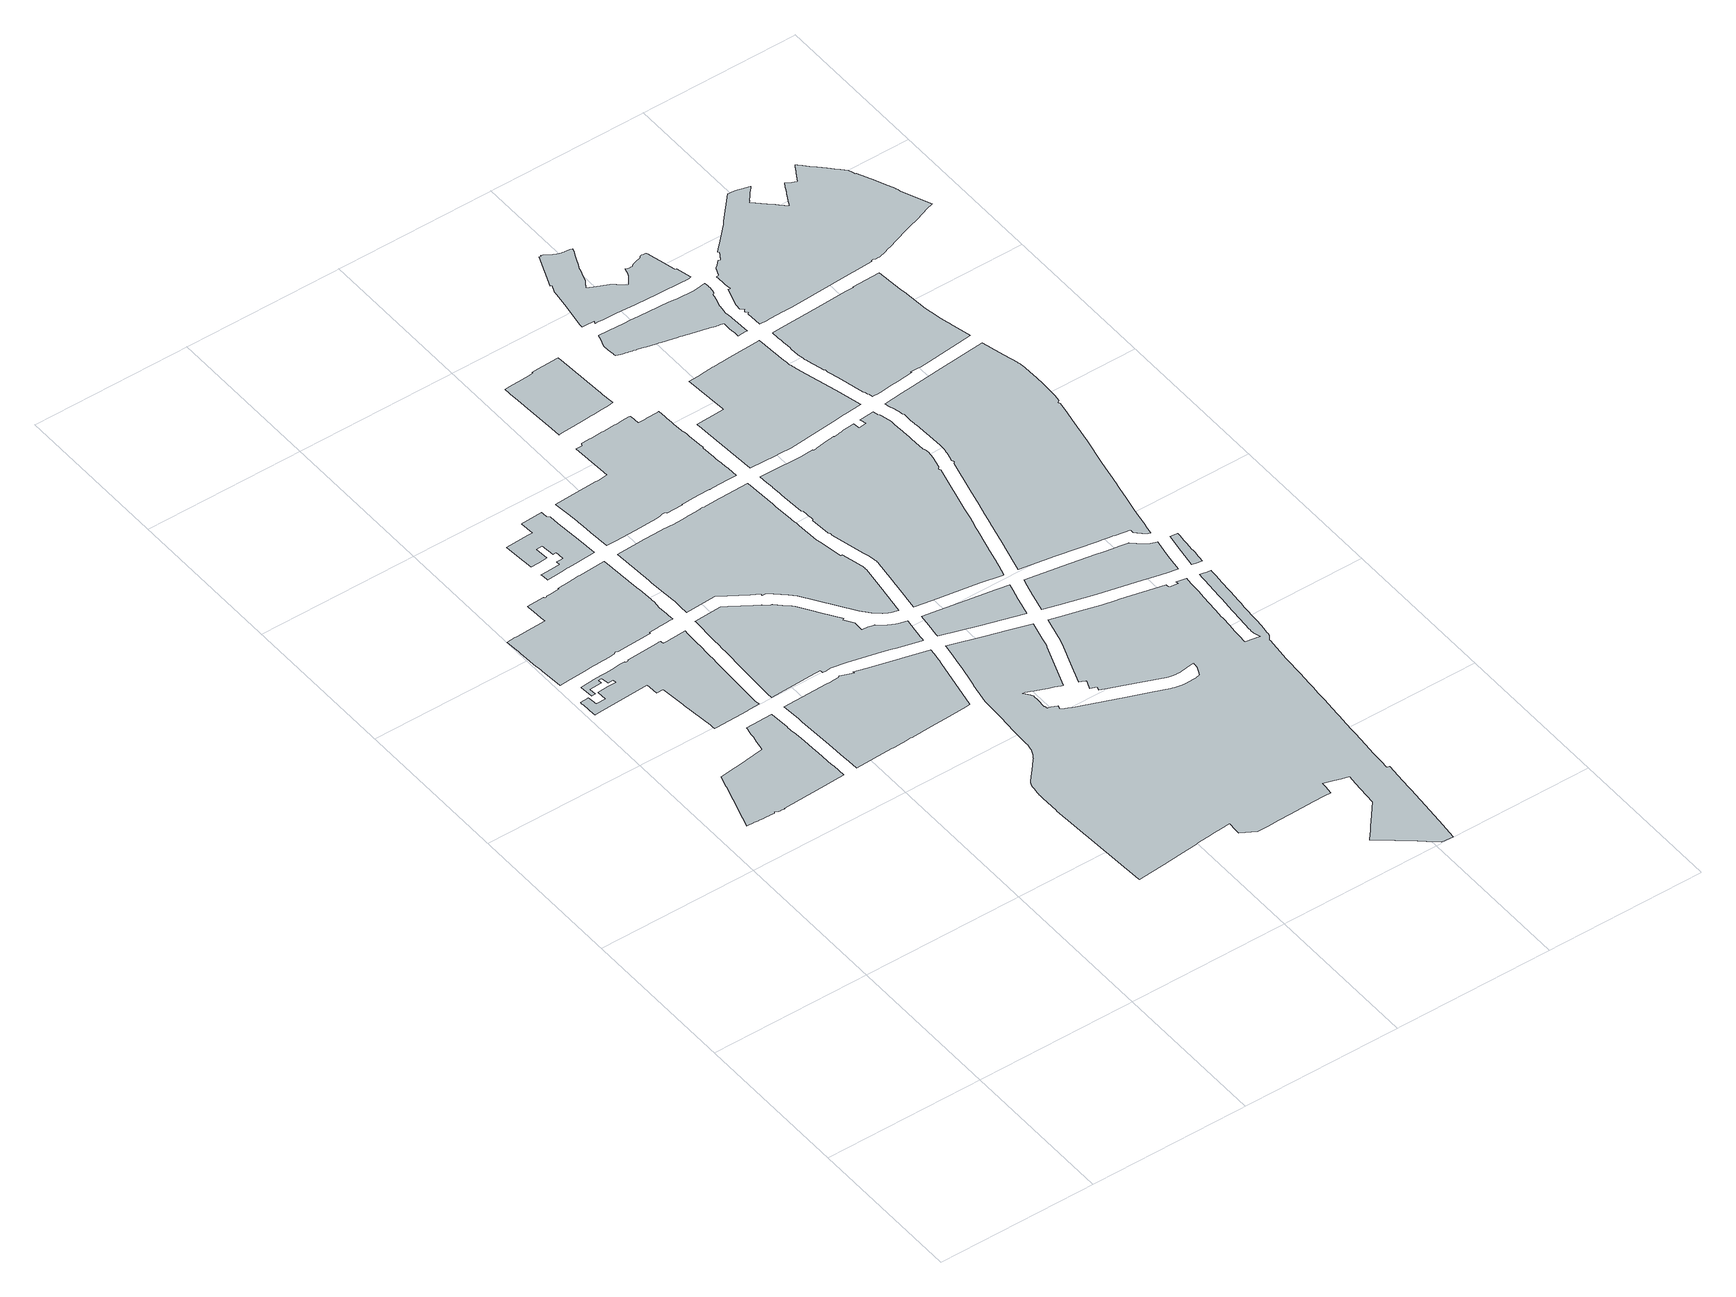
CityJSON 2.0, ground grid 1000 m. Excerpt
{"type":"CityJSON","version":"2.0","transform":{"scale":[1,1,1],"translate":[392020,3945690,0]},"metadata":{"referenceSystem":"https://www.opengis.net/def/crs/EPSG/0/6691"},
"CityObjects":{
"object1":{"type":"GenericCityObject","attributes":{"class":"25","urbanPlanType":"21","prefecture":"13","city":"13100"},"geometry":[{"type":"MultiSurface","lod":"0","boundaries":[[[0,1,2,3,4,5,6,7,8,9,10,11,12,13,14,15,16,17,18,19,20,21,22,23,24,25,26,27,28,29,30,31,32,33,34,35,36,37,38,39,40,41,42,43,44,45,46,47,48,49,50,51,52,53,54,55]]]}]},
"object2":{"type":"GenericCityObject","attributes":{"class":"25","urbanPlanType":"21","prefecture":"13","city":"13100"},"geometry":[{"type":"MultiSurface","lod":"0","boundaries":[[[56,57,58,59,60,61,62,63,64,65,66,67,68,69,70,71,72,73,74,75,76,77,78,79,80,81,82,83,84,85,86,87,88,89,90,91,92,93,94,95,96,97,98,99,100,101,102,103,104,105,106,107,108,109,110,111,112,113,114,115,116,117,118,119,120,121,122,123,124,125,126,127,128,129]]]}]},
"object3":{"type":"GenericCityObject","attributes":{"class":"25","urbanPlanType":"21","prefecture":"13","city":"13100"},"geometry":[{"type":"MultiSurface","lod":"0","boundaries":[[[130,131,132,133,134,135,136,137,138,139,140,141,142,143,144,145,146,147,148,149,150,151,152,153,154,155,156,157,158,159,160,161,162,163,164,165,166,167,168,169,170,171,172,173,174,175,176,177,178,179,180,181,182,183,184,185,186,187,188,189,190,191,192,193,194,195,196,197]]]}]},
"object4":{"type":"GenericCityObject","attributes":{"class":"25","urbanPlanType":"21","prefecture":"13","city":"13100"},"geometry":[{"type":"MultiSurface","lod":"0","boundaries":[[[198,199,200,201,202,203,204,205,206,207,208,209,210,211,212,213,214,215,216,217,218,219,220,221,222,223,224,225,226,227,228,229,230,231,232,233,234,235]]]}]},
"object5":{"type":"GenericCityObject","attributes":{"class":"25","urbanPlanType":"21","prefecture":"13","city":"13100"},"geometry":[{"type":"MultiSurface","lod":"0","boundaries":[[[236,237,238,239,240,241,242,243,244,245,246,247,248,249,250,251,252,253,254,255,256,257,258,259,260,261,262,263,264,265,266,267,268,269]]]}]},
"object6":{"type":"GenericCityObject","attributes":{"class":"25","urbanPlanType":"21","prefecture":"13","city":"13100"},"geometry":[{"type":"MultiSurface","lod":"0","boundaries":[[[270,271,272,273,274,275,276,277,278,279,280,281,282,283,284,285,286,287,288,289,290,291,292,293,294,295,296,297,298,299,300,301,302,303,304,305,306,307,308,309,310,311,312,313,314,315,316,317,318,319,320,321,322,323,324,325,326,327]]]}]},
"object7":{"type":"GenericCityObject","attributes":{"class":"25","urbanPlanType":"21","prefecture":"13","city":"13100"},"geometry":[{"type":"MultiSurface","lod":"0","boundaries":[[[328,329,330,331,332,333,334,335,336,337,338,339,340,341,342,343,344,345,346,347,348,349,350,351,352,353,354,355,356,357,358,359,360,361,362,363,364,365,366,367,368,369,370,371,372,373,374,375,376,377,378,379,380,381,382,383,384,385,386,387,388,389,390,391,392,393,394,395,396,397,398,399,400]]]}]},
"object8":{"type":"GenericCityObject","attributes":{"class":"25","urbanPlanType":"21","prefecture":"13","city":"13100"},"geometry":[{"type":"MultiSurface","lod":"0","boundaries":[[[401,402,403,404,405,406,407,408,409,410,411,412,413,414,415,416,417,418,419,420,421,422,423,424,425,426,427,428,429,430,431,432,433,434,435,436,437,438,439,440,441,442,443,444,445,446,447,448,449,450,451,452,453,454,455,456,457,458,459,460,461,462,463,464,465,466,467,468,469,470,471,472,473,474,475,476,477,478,479,480,481,482,483,484,485,486,487,488,489,490,491]]]}]},
"object9":{"type":"GenericCityObject","attributes":{"class":"25","urbanPlanType":"21","prefecture":"13","city":"13100"},"geometry":[{"type":"MultiSurface","lod":"0","boundaries":[[[492,493,494,495,496,497,498,499,500,501,502,503,504,505,506,507,508,509,510,511,512,513,514,515,516,517,518,519,520,521,522,523,524,525,526,527,528,529,530,531,532,533,534,535,536,537,538,539,540,541,542,543,544,545,546,547,548,549,550,551,552,553,554,555,556,557,558,559,560,561,562,563,564,565,566,567,568,569,570,571,572,573,574,575,576,577,578,579,580,581,582,583,584,585,586,587,588,589,590,591,592,593,594,595,596,597,598,599,600,601,602,603,604,605,606,607,608,609,610,611,612,613,614,615,616,617,618,619,620,621,622,623,624,625,626,627,628,629,630,631,632,633,634,635,636,637,638,639,640,641,642,643,644,645,646,647,648,649,650,651,652,653,654,655,656,657,658,659,660,661,662,663,664,665,666,667,668,669,670,671,672,673,674,675,676,677,678,679,680,681,682,683,684,685,686,687,688,689,690,691,692,693,694,695,696,697,698,699,700,701,702,703,704,705,706,707,708,709,710,711,712,713,714,715,716,717,718,719,720,721,722,723,724,725,726,727,728,729,730,731,732,733,734,735,736,737,738,739,740,741,742,743,744,745,746,747,748,749,750,751,752,753,754,755,756,757,758,759,760,761,762,763,764,765,766,767,768,769,770,771,772,773,774,775,776,777,778,779,780,781,782,783,784,785,786,787,788,789,790,791,792,793,794,795,796,797,798,799,800,801,802,803,804,805,806,807,808,809,810,811,812,813,814,815,816,817,818,819,820,821,822,823,824,825,826,827,828,829,830,831,832,833,834,835,836,837,838,839,840,841,842,843,844,845,846,847,848,849,850,851,852,853,854,855,856,857,858,859,860,861,862,863,864,865,866,867,868,869,870,871,872,873,874,875,876,877,878,879,880,881,882,883,884,885,886,887,888,889,890,891,892,893,894,895,896,897,898,899,900,901,902,903,904,905,906,907,908,909,910,911,912,913,914,915,916,917,918,919,920,921,922,923,924,925,926,927,928,929,930,931,932,933,934,935,936,937,938,939,940,941,942,943,944,945,946,947,948,949,950,951,952,953,954,955,956,957,958,959,960,961,962,963,964,965,966,967,968,969,970,971,972,973,974,975,976,977,978,979,980,981,982,983,984,985,986,987,988,989,990,991,992,993,994,995,996,997,998,999,1000,1001,1002,1003,1004,1005,1006,1007,1008,1009,1010,1011,1012,1013,1014,1015,1016,1017,1018,1019,1020,1021,1022,1023,1024,1025,1026,1027,1028,1029,1030,1031,1032,1033,1034,1035,1036,1037,1038,1039,1040,1041,1042,1043,1044,1045,1046,1047,1048,1049,1050,1051,1052,1053,1054,1055,1056,1057,1058,1059,1060,1061,1062,1063,1064,1065,1066,1067,1068,1069,1070,1071,1072,1073,1074,1075,1076,1077,1078,1079,1080,1081,1082,1083,1084,1085,1086,1087,1088,1089,1090,1091,1092,1093,1094,1095,1096,1097,1098,1099,1100,1101,1102,1103,1104,1105,1106,1107,1108,1109,1110,1111,1112,1113,1114,1115,1116,1117,1118,1119,1120,1121,1122,1123,1124,1125,1126,1127,1128,1129,1130,1131,1132,1133,1134,1135,1136,1137,1138]]]}]},
"object10":{"type":"GenericCityObject","attributes":{"class":"25","urbanPlanType":"21","prefecture":"13","city":"13100"},"geometry":[{"type":"MultiSurface","lod":"0","boundaries":[[[1139,1140,1141,1142,1143,1144,1145,1146,1147,1148,1149,1150,1151,1152,1153,1154,1155]]]}]},
"object11":{"type":"GenericCityObject","attributes":{"class":"25","urbanPlanType":"21","prefecture":"13","city":"13100"},"geometry":[{"type":"MultiSurface","lod":"0","boundaries":[[[1156,1157,1158,1159,1160,1161,1162,1163,1164,1165,1166,1167,1168,1169,1170,1171,1172,1173,1174,1175,1176,1177,1178,1179,1180,1181,1182,1183,1184,1185,1186,1187,1188,1189]]]}]},
"object12":{"type":"GenericCityObject","attributes":{"class":"25","urbanPlanType":"21","prefecture":"13","city":"13100"},"geometry":[{"type":"MultiSurface","lod":"0","boundaries":[[[1190,1191,1192,1193,1194,1195,1196,1197,1198,1199,1200,1201,1202,1203,1204,1205,1206,1207,1208,1209,1210,1211,1212,1213,1214,1215,1216,1217,1218,1219,1220,1221,1222,1223,1224,1225,1226,1227,1228,1229,1230,1231,1232,1233,1234,1235,1236,1237,1238,1239,1240,1241,1242,1243,1244,1245,1246,1247,1248,1249,1250,1251,1252,1253,1254,1255,1256,1257,1258,1259,1260,1261,1262,1263,1264,1265,1266,1267,1268,1269,1270,1271,1272,1273,1274,1275,1276,1277,1278,1279,1280,1281,1282,1283,1284,1285,1286,1287,1288,1289,1290,1291,1292,1293,1294,1295,1296,1297,1298,1299,1300,1301,1302,1303,1304,1305,1306,1307,1308,1309,1310,1311,1312,1313,1314,1315,1316,1317,1318,1319,1320,1321,1322,1323,1324,1325,1326,1327,1328,1329,1330,1331,1332,1333,1334,1335,1336,1337,1338,1339,1340,1341,1342,1343,1344,1345,1346,1347,1348,1349,1350,1351,1352,1353,1354,1355,1356,1357,1358,1359,1360,1361,1362,1363,1364,1365,1366,1367,1368,1369,1370,1371]]]}]},
"object13":{"type":"GenericCityObject","attributes":{"class":"25","urbanPlanType":"21","prefecture":"13","city":"13100"},"geometry":[{"type":"MultiSurface","lod":"0","boundaries":[[[1372,1373,1374,1375,1376,1377,1378,1379,1380,1381,1382,1383,1384,1385,1386,1387,1388,1389,1390,1391,1392,1393,1394,1395,1396,1397,1398,1399,1400,1401,1402,1403,1404,1405,1406,1407,1408,1409,1410,1411]]]}]},
"object14":{"type":"GenericCityObject","attributes":{"class":"25","urbanPlanType":"21","prefecture":"13","city":"13100"},"geometry":[{"type":"MultiSurface","lod":"0","boundaries":[[[1412,1413,1414,1415,1416,1417,1418,1419,1420,1421,1422,1423,1424,1425,1426,1427,1428,1429,1430,1431,1432,1433,1434,1435,1436,1437,1438,1439,1440,1441,1442,1443,1444,1445,1446,1447,1448,1449,1450,1451,1452,1453,1454,1455,1456,1457]]]}]},
"object15":{"type":"GenericCityObject","attributes":{"class":"25","urbanPlanType":"21","prefecture":"13","city":"13100"},"geometry":[{"type":"MultiSurface","lod":"0","boundaries":[[[1458,1459,1460,1461,1462,1463,1464,1465,1466,1467,1468,1469,1470,1471,1472,1473,1474,1475,1476,1477,1478,1479,1480,1481,1482,1483,1484,1485,1486,1487,1488,1489,1490,1491,1492,1493,1494,1495,1496,1497,1498,1499,1500,1501,1502,1503,1504,1505,1506,1507,1508,1509,1510,1511,1512,1513,1514,1515,1516,1517,1518,1519,1520,1521,1522,1523,1524,1525,1526,1527,1528,1529,1530,1531,1532,1533,1534,1535,1536,1537,1538,1539,1540,1541,1542,1543,1544,1545,1546,1547,1548,1549,1550,1551,1552,1553,1554,1555,1556,1557,1558,1559,1560,1561,1562,1563,1564,1565,1566,1567,1568,1569,1570,1571,1572,1573,1574,1575,1576,1577,1578,1579]]]}]},
"object16":{"type":"GenericCityObject","attributes":{"class":"25","urbanPlanType":"21","prefecture":"13","city":"13100"},"geometry":[{"type":"MultiSurface","lod":"0","boundaries":[[[1580,1581,1582,1583,1584,1585,1586,1587,1588,1589,1590,1591,1592,1593,1594,1595,1596,1597,1598,1599,1600,1601,1602,1603,1604,1605,1606,1607,1608,1609,1610,1611,1612,1613,1614,1615,1616,1617,1618,1619,1620,1621,1622,1623,1624,1625,1626,1627,1628,1629,1630,1631,1632,1633,1634,1635,1636,1637,1638,1639,1640,1641,1642,1643,1644,1645,1646,1647,1648,1649,1650,1651,1652,1653,1654,1655,1656,1657,1658,1659,1660,1661,1662,1663,1664,1665,1666,1667,1668,1669,1670,1671,1672,1673,1674,1675,1676,1677,1678,1679,1680,1681,1682,1683,1684,1685,1686,1687,1688,1689,1690,1691,1692,1693,1694,1695,1696,1697,1698,1699,1700,1701,1702,1703,1704,1705,1706,1707,1708,1709,1710,1711,1712,1713,1714,1715,1716,1717,1718,1719,1720,1721,1722,1723]]]}]},
"object17":{"type":"GenericCityObject","attributes":{"class":"25","urbanPlanType":"21","prefecture":"13","city":"13100"},"geometry":[{"type":"MultiSurface","lod":"0","boundaries":[[[1724,1725,1726,1727,1728,1729,1730,1731,1732,1733,1734,1735,1736,1737,1738,1739,1740,1741,1742,1743,1744,1745,1746,1747,1748,1749,1750,1751,1752,1753,1754,1755,1756,1757,1758,1759,1760,1761,1762,1763,1764,1765,1766,1767,1768,1769,1770,1771,1772,1773,1774,1775,1776,1777,1778,1779,1780,1781,1782,1783,1784,1785,1786,1787,1788,1789,1790,1791,1792,1793,1794,1795,1796,1797,1798,1799,1800,1801,1802,1803,1804,1805,1806,1807,1808,1809,1810,1811,1812,1813,1814,1815,1816,1817,1818,1819,1820,1821,1822,1823,1824,1825,1826,1827,1828,1829,1830,1831,1832,1833,1834,1835,1836,1837,1838,1839,1840,1841,1842,1843,1844,1845,1846,1847,1848,1849,1850,1851,1852,1853,1854,1855,1856,1857,1858,1859,1860,1861,1862,1863,1864,1865,1866,1867,1868,1869,1870,1871,1872,1873,1874,1875,1876,1877]]]}]},
"object18":{"type":"GenericCityObject","attributes":{"class":"25","urbanPlanType":"21","prefecture":"13","city":"13100"},"geometry":[{"type":"MultiSurface","lod":"0","boundaries":[[[1878,1879,1880,1881,1882,1883,1884,1885,1886,1887,1888,1889,1890,1891,1892,1893,1894,1895,1896,1897,1898]]]}]},
"object19":{"type":"GenericCityObject","attributes":{"class":"25","urbanPlanType":"21","prefecture":"13","city":"13100"},"geometry":[{"type":"MultiSurface","lod":"0","boundaries":[[[1899,1900,1901,1902,1903,1904,1905,1906,1907,1908,1909,1910,1911,1912,1913,1914,1915,1916,1917,1918,1919,1920,1921,1922,1923,1924,1925,1926,1927,1928,1929,1930,1931,1932,1933,1934,1935,1936,1937,1938,1939,1940,1941,1942,1943,1944,1945,1946,1947,1948,1949,1950,1951,1952,1953,1954,1955,1956,1957,1958,1959,1960,1961,1962]]]}]},
"object20":{"type":"GenericCityObject","attributes":{"class":"25","urbanPlanType":"21","prefecture":"13","city":"13100"},"geometry":[{"type":"MultiSurface","lod":"0","boundaries":[[[1963,1964,1965,1966,1967,1968,1969,1970,1971,1972,1973,1974,1975,1976,1977,1978,1979,1980,1981,1982,1983,1984,1985,1986,1987,1988,1989,1990,1991,1992,1993,1994,1995,1996,1997,1998,1999,2000,2001,2002,2003,2004,2005,2006,2007,2008,2009,2010,2011,2012,2013,2014,2015,2016,2017,2018,2019,2020,2021,2022,2023,2024,2025,2026,2027,2028,2029,2030,2031,2032,2033,2034,2035,2036,2037,2038,2039,2040,2041,2042,2043,2044,2045,2046,2047,2048,2049,2050,2051,2052,2053,2054,2055,2056,2057,2058,2059,2060,2061,2062,2063,2064,2065,2066,2067,2068,2069,2070,2071,2072,2073,2074,2075,2076,2077,2078,2079,2080,2081,2082,2083,2084,2085,2086,2087,2088,2089,2090,2091,2092,2093,2094,2095,2096]]]}]}
},
"vertices":[
[735,2296,0],[820,2299,0],[817,2387,0],[816,2404,0],[812,2521,0],[811,2537,0],[811,2538,0],[807,2663,0],[804,2720,0],[801,2723,0],[800,2745,0],[798,2770,0],[801,2774,0],[792,2900,0],[625,2895,0],[624,2887,0],[620,2866,0],[615,2842,0],[613,2836,0],[611,2817,0],[603,2778,0],[599,2756,0],[591,2715,0],[415,2690,0],[398,2688,0],[294,2675,0],[270,2599,0],[270,2597,0],[240,2498,0],[227,2452,0],[219,2429,0],[196,2355,0],[178,2294,0],[218,2292,0],[222,2291,0],[248,2289,0],[252,2289,0],[269,2288,0],[282,2287,0],[292,2287,0],[305,2286,0],[315,2286,0],[332,2286,0],[335,2286,0],[350,2285,0],[356,2291,0],[370,2288,0],[377,2280,0],[387,2280,0],[390,2280,0],[398,2280,0],[405,2280,0],[415,2280,0],[415,2283,0],[415,2284,0],[719,2296,0],
[648,3697,0],[631,3696,0],[435,3686,0],[430,3680,0],[415,3679,0],[410,3684,0],[378,3683,0],[345,3681,0],[324,3679,0],[283,3677,0],[263,3676,0],[219,3674,0],[201,3672,0],[110,3667,0],[115,3579,0],[140,3580,0],[137,3627,0],[216,3631,0],[213,3653,0],[239,3656,0],[244,3609,0],[279,3611,0],[281,3586,0],[229,3585,0],[212,3584,0],[158,3581,0],[162,3519,0],[96,3516,0],[94,3552,0],[92,3572,0],[92,3578,0],[70,3576,0],[38,3575,0],[38,3562,0],[39,3549,0],[42,3465,0],[43,3453,0],[54,3454,0],[72,3455,0],[94,3456,0],[232,3463,0],[241,3464,0],[286,3466,0],[311,3467,0],[399,3472,0],[406,3394,0],[447,3396,0],[462,3239,0],[463,3230,0],[485,3027,0],[486,3008,0],[487,2992,0],[501,2993,0],[705,2999,0],[725,3000,0],[786,3002,0],[782,3032,0],[788,3176,0],[791,3249,0],[791,3271,0],[792,3288,0],[796,3394,0],[797,3420,0],[798,3467,0],[799,3487,0],[800,3504,0],[801,3518,0],[804,3603,0],[806,3658,0],[807,3684,0],[703,3678,0],[684,3677,0],[658,3676,0],[657,3698,0],
[660,4359,0],[610,4356,0],[609,4356,0],[542,4351,0],[466,4347,0],[467,4341,0],[467,4338,0],[451,4338,0],[433,4336,0],[422,4336,0],[397,4335,0],[384,4334,0],[370,4327,0],[363,4338,0],[254,4332,0],[254,4321,0],[258,4252,0],[260,4219,0],[262,4188,0],[123,4182,0],[76,4179,0],[59,4179,0],[3,4176,0],[8,4097,0],[9,4079,0],[10,4060,0],[11,4042,0],[17,3936,0],[18,3919,0],[22,3863,0],[23,3850,0],[31,3744,0],[82,3747,0],[197,3754,0],[213,3755,0],[259,3758,0],[278,3759,0],[319,3761,0],[339,3763,0],[364,3764,0],[403,3766,0],[410,3774,0],[422,3776,0],[431,3768,0],[643,3779,0],[650,3779,0],[650,3789,0],[656,3789,0],[681,3791,0],[714,3793,0],[724,3793,0],[769,3795,0],[784,3796,0],[791,3797,0],[806,3797,0],[810,3798,0],[808,3834,0],[807,3844,0],[806,3877,0],[805,3882,0],[805,3894,0],[804,3909,0],[809,3964,0],[807,3984,0],[808,3984,0],[802,4084,0],[800,4105,0],[785,4367,0],
[759,4809,0],[745,4822,0],[743,4853,0],[743,4854,0],[743,4862,0],[743,4863,0],[606,4857,0],[612,4768,0],[586,4766,0],[435,4758,0],[441,4675,0],[445,4619,0],[450,4562,0],[500,4565,0],[555,4569,0],[550,4655,0],[592,4658,0],[594,4658,0],[600,4572,0],[622,4573,0],[626,4515,0],[600,4515,0],[582,4514,0],[583,4489,0],[571,4488,0],[542,4486,0],[501,4484,0],[456,4481,0],[459,4460,0],[460,4433,0],[536,4438,0],[554,4439,0],[604,4442,0],[605,4442,0],[656,4445,0],[782,4452,0],[774,4583,0],[762,4746,0],
[1254,2923,0],[1245,2915,0],[1206,2914,0],[1187,2913,0],[1163,2913,0],[879,2904,0],[887,2784,0],[888,2776,0],[888,2758,0],[898,2533,0],[903,2407,0],[903,2392,0],[904,2391,0],[907,2302,0],[1144,2311,0],[1153,2312,0],[1160,2312,0],[1245,2316,0],[1276,2317,0],[1281,2317,0],[1411,2322,0],[1502,2327,0],[1653,2335,0],[1664,2335,0],[1676,2336,0],[1743,2682,0],[1747,2698,0],[1748,2709,0],[1756,2757,0],[1761,2796,0],[1433,2878,0],[1332,2904,0],[1331,2892,0],[1280,2911,0],
[1746,3060,0],[1732,3064,0],[1692,3083,0],[1675,3093,0],[1637,3124,0],[1636,3125,0],[1624,3125,0],[1622,3125,0],[1600,3132,0],[1566,3136,0],[1559,3136,0],[1562,3202,0],[1525,3257,0],[1536,3264,0],[1459,3378,0],[1448,3395,0],[1385,3489,0],[1373,3502,0],[1355,3518,0],[1296,3573,0],[1285,3573,0],[1251,3603,0],[1216,3626,0],[1103,3699,0],[1070,3721,0],[895,3711,0],[895,3709,0],[893,3654,0],[890,3599,0],[888,3522,0],[888,3521,0],[887,3501,0],[886,3486,0],[886,3471,0],[884,3417,0],[879,3288,0],[878,3273,0],[870,3038,0],[871,3005,0],[1161,3015,0],[1183,3016,0],[1198,3016,0],[1199,2996,0],[1222,2996,0],[1242,2997,0],[1253,2998,0],[1348,2984,0],[1543,2936,0],[1592,2923,0],[1627,2914,0],[1771,2878,0],[1773,2888,0],[1775,2907,0],[1778,2925,0],[1781,2948,0],[1783,2964,0],[1783,2967,0],[1794,3046,0],
[1575,4390,0],[1559,4389,0],[1451,4386,0],[1447,4386,0],[1430,4385,0],[1427,4385,0],[1419,4384,0],[1409,4384,0],[1399,4383,0],[1354,4381,0],[1307,4378,0],[1248,4375,0],[1232,4376,0],[1213,4376,0],[1192,4376,0],[1190,4379,0],[1158,4377,0],[1060,4374,0],[929,4370,0],[872,4368,0],[887,4109,0],[888,4100,0],[888,4090,0],[895,3985,0],[895,3970,0],[899,3913,0],[900,3898,0],[901,3885,0],[899,3841,0],[898,3794,0],[898,3793,0],[1092,3804,0],[1146,3769,0],[1247,3701,0],[1249,3702,0],[1297,3672,0],[1297,3661,0],[1322,3660,0],[1410,3579,0],[1428,3562,0],[1430,3560,0],[1445,3547,0],[1637,3260,0],[1679,3209,0],[1682,3206,0],[1695,3195,0],[1725,3170,0],[1750,3157,0],[1764,3151,0],[1806,3138,0],[1831,3320,0],[1854,3492,0],[1854,3499,0],[1855,3506,0],[1854,3513,0],[1854,3520,0],[1853,3527,0],[1851,3534,0],[1847,3552,0],[1821,3658,0],[1809,3656,0],[1786,3801,0],[1786,3803,0],[1780,3832,0],[1771,3977,0],[1770,3998,0],[1769,4012,0],[1767,4041,0],[1760,4167,0],[1760,4175,0],[1759,4188,0],[1756,4233,0],[1747,4394,0],
[1559,5169,0],[1558,5176,0],[1548,5176,0],[1501,5174,0],[1474,5172,0],[1445,5171,0],[1433,5170,0],[1384,5168,0],[1367,5167,0],[1298,5164,0],[1281,5164,0],[1242,5162,0],[1229,5162,0],[1218,5146,0],[1179,5145,0],[1188,4968,0],[1191,4887,0],[1131,4883,0],[1115,4882,0],[982,4876,0],[839,4868,0],[839,4867,0],[840,4850,0],[850,4773,0],[852,4730,0],[853,4721,0],[856,4666,0],[857,4650,0],[860,4587,0],[859,4587,0],[867,4455,0],[880,4456,0],[926,4457,0],[927,4457,0],[1057,4461,0],[1202,4465,0],[1212,4466,0],[1224,4470,0],[1245,4476,0],[1265,4475,0],[1274,4467,0],[1372,4470,0],[1372,4472,0],[1392,4473,0],[1425,4475,0],[1488,4477,0],[1494,4476,0],[1557,4477,0],[1562,4477,0],[1562,4476,0],[1574,4477,0],[1582,4477,0],[1683,4480,0],[1736,4481,0],[1733,4547,0],[1732,4562,0],[1731,4570,0],[1728,4607,0],[1728,4611,0],[1728,4613,0],[1726,4646,0],[1725,4651,0],[1724,4673,0],[1724,4676,0],[1724,4679,0],[1722,4716,0],[1722,4720,0],[1722,4729,0],[1720,4755,0],[1722,4756,0],[1723,4756,0],[1723,4760,0],[1722,4786,0],[1716,4872,0],[1715,4893,0],[1711,4911,0],[1710,4913,0],[1706,4995,0],[1705,5013,0],[1703,5052,0],[1702,5066,0],[1700,5115,0],[1693,5114,0],[1665,5113,0],[1650,5113,0],[1634,5112,0],[1622,5112,0],[1600,5111,0],[1587,5111,0],[1562,5110,0],[1560,5145,0],
[3278,2402,0],[3268,2407,0],[3242,2412,0],[3242,2410,0],[3240,2386,0],[3239,2374,0],[3233,2298,0],[3232,2287,0],[3226,2205,0],[3225,2193,0],[3216,2083,0],[3215,2070,0],[3207,1967,0],[3207,1956,0],[3204,1925,0],[3204,1910,0],[3204,1909,0],[3204,1908,0],[3204,1907,0],[3203,1906,0],[3203,1905,0],[3203,1904,0],[3203,1903,0],[3203,1902,0],[3203,1901,0],[3203,1900,0],[3203,1899,0],[3204,1899,0],[3204,1898,0],[3204,1897,0],[3204,1896,0],[3204,1895,0],[3204,1894,0],[3204,1893,0],[3204,1892,0],[3204,1891,0],[3204,1890,0],[3204,1889,0],[3204,1888,0],[3205,1887,0],[3205,1886,0],[3205,1885,0],[3205,1884,0],[3205,1883,0],[3205,1882,0],[3206,1881,0],[3206,1880,0],[3206,1879,0],[3206,1878,0],[3206,1877,0],[3207,1876,0],[3207,1875,0],[3207,1874,0],[3208,1873,0],[3208,1872,0],[3208,1871,0],[3208,1870,0],[3209,1870,0],[3209,1869,0],[3209,1868,0],[3209,1867,0],[3210,1866,0],[3210,1865,0],[3210,1864,0],[3219,1839,0],[3197,1842,0],[3183,1845,0],[3125,1855,0],[3129,1914,0],[3131,1960,0],[3132,1971,0],[3139,2057,0],[3140,2076,0],[3141,2087,0],[3143,2105,0],[3150,2201,0],[3151,2211,0],[3158,2292,0],[3159,2305,0],[3164,2376,0],[3167,2416,0],[3168,2427,0],[3110,2439,0],[3112,2423,0],[3074,2427,0],[3068,2427,0],[3063,2428,0],[3057,2429,0],[3055,2429,0],[3053,2451,0],[2924,2480,0],[2794,2509,0],[2769,2514,0],[2692,2531,0],[2571,2562,0],[2484,2585,0],[2395,2609,0],[2361,2475,0],[2358,2462,0],[2353,2448,0],[2353,2447,0],[2353,2446,0],[2353,2445,0],[2353,2444,0],[2352,2444,0],[2352,2443,0],[2352,2442,0],[2352,2441,0],[2351,2440,0],[2351,2439,0],[2351,2438,0],[2351,2437,0],[2350,2436,0],[2350,2435,0],[2350,2434,0],[2350,2433,0],[2349,2433,0],[2349,2432,0],[2349,2431,0],[2349,2430,0],[2348,2430,0],[2348,2429,0],[2348,2428,0],[2348,2427,0],[2347,2426,0],[2347,2425,0],[2347,2424,0],[2346,2423,0],[2346,2422,0],[2346,2421,0],[2281,2246,0],[2239,2133,0],[2238,2131,0],[2269,2119,0],[2274,2117,0],[2279,2115,0],[2257,2058,0],[2295,2043,0],[2287,2019,0],[2286,2019,0],[2332,2001,0],[2400,1975,0],[2632,1884,0],[2633,1884,0],[2634,1884,0],[2635,1883,0],[2637,1883,0],[2638,1883,0],[2639,1882,0],[2640,1882,0],[2642,1882,0],[2643,1881,0],[2644,1881,0],[2645,1881,0],[2646,1880,0],[2648,1880,0],[2649,1880,0],[2650,1879,0],[2651,1879,0],[2652,1879,0],[2654,1878,0],[2655,1878,0],[2656,1878,0],[2657,1878,0],[2659,1877,0],[2660,1877,0],[2661,1877,0],[2662,1877,0],[2664,1877,0],[2665,1876,0],[2666,1876,0],[2667,1876,0],[2669,1876,0],[2670,1876,0],[2671,1875,0],[2672,1875,0],[2674,1875,0],[2675,1875,0],[2676,1875,0],[2677,1875,0],[2679,1875,0],[2680,1874,0],[2681,1874,0],[2683,1874,0],[2684,1874,0],[2685,1874,0],[2686,1874,0],[2688,1874,0],[2689,1874,0],[2690,1874,0],[2691,1874,0],[2693,1874,0],[2694,1874,0],[2695,1874,0],[2696,1874,0],[2698,1874,0],[2699,1874,0],[2700,1874,0],[2702,1874,0],[2703,1874,0],[2704,1874,0],[2705,1874,0],[2707,1874,0],[2708,1874,0],[2709,1874,0],[2710,1874,0],[2712,1874,0],[2713,1874,0],[2714,1874,0],[2715,1874,0],[2717,1874,0],[2718,1875,0],[2719,1875,0],[2720,1875,0],[2722,1875,0],[2723,1875,0],[2724,1875,0],[2725,1875,0],[2727,1876,0],[2728,1876,0],[2729,1876,0],[2731,1876,0],[2794,1885,0],[2813,1888,0],[2811,1878,0],[2811,1875,0],[2810,1867,0],[2810,1864,0],[2810,1860,0],[2810,1857,0],[2809,1854,0],[2808,1850,0],[2795,1819,0],[2784,1793,0],[2744,1787,0],[2743,1787,0],[2741,1787,0],[2739,1786,0],[2737,1786,0],[2735,1786,0],[2734,1786,0],[2732,1785,0],[2730,1785,0],[2728,1785,0],[2726,1785,0],[2724,1785,0],[2723,1785,0],[2721,1784,0],[2719,1784,0],[2717,1784,0],[2715,1784,0],[2714,1784,0],[2712,1784,0],[2710,1784,0],[2708,1784,0],[2706,1784,0],[2704,1784,0],[2703,1784,0],[2701,1784,0],[2699,1784,0],[2697,1784,0],[2695,1784,0],[2693,1784,0],[2692,1784,0],[2690,1784,0],[2688,1784,0],[2686,1784,0],[2684,1784,0],[2682,1784,0],[2681,1784,0],[2679,1784,0],[2677,1784,0],[2675,1785,0],[2673,1785,0],[2671,1785,0],[2670,1785,0],[2668,1785,0],[2666,1785,0],[2664,1786,0],[2662,1786,0],[2660,1786,0],[2659,1786,0],[2657,1787,0],[2655,1787,0],[2653,1787,0],[2651,1787,0],[2649,1788,0],[2648,1788,0],[2646,1788,0],[2644,1789,0],[2642,1789,0],[2640,1789,0],[2639,1790,0],[2637,1790,0],[2635,1791,0],[2633,1791,0],[2632,1791,0],[2630,1792,0],[2628,1792,0],[2626,1793,0],[2624,1793,0],[2623,1794,0],[2621,1794,0],[2619,1794,0],[2617,1795,0],[2616,1795,0],[2614,1796,0],[2612,1797,0],[2610,1797,0],[2609,1798,0],[2607,1798,0],[2605,1799,0],[2603,1799,0],[2601,1800,0],[2507,1837,0],[2378,1887,0],[2138,1980,0],[2086,2000,0],[2084,2000,0],[2082,2001,0],[2080,2002,0],[2078,2003,0],[2076,2004,0],[2074,2004,0],[2072,2005,0],[2070,2006,0],[2068,2007,0],[2066,2008,0],[2064,2009,0],[2062,2010,0],[2059,2011,0],[2057,2012,0],[2055,2013,0],[2053,2014,0],[2051,2015,0],[2049,2016,0],[2047,2017,0],[2045,2018,0],[2043,2020,0],[2041,2021,0],[2039,2022,0],[2037,2023,0],[2036,2024,0],[2034,2025,0],[2043,2048,0],[2044,2050,0],[2007,2064,0],[1998,2068,0],[1997,2067,0],[1990,2068,0],[1984,2068,0],[1984,2072,0],[1985,2080,0],[1985,2082,0],[1985,2089,0],[1979,2089,0],[1982,2155,0],[1984,2185,0],[1984,2186,0],[1982,2188,0],[1981,2191,0],[1980,2193,0],[1978,2196,0],[1977,2198,0],[1976,2200,0],[1974,2203,0],[1973,2205,0],[1971,2207,0],[1969,2210,0],[1968,2212,0],[1966,2214,0],[1965,2217,0],[1963,2219,0],[1961,2221,0],[1959,2223,0],[1957,2226,0],[1956,2228,0],[1954,2230,0],[1952,2232,0],[1950,2234,0],[1948,2236,0],[1947,2237,0],[1949,2241,0],[1951,2241,0],[1952,2240,0],[1956,2239,0],[1961,2237,0],[1973,2233,0],[1978,2231,0],[1990,2226,0],[1991,2225,0],[2010,2218,0],[2078,2191,0],[2082,2189,0],[2111,2178,0],[2147,2164,0],[2158,2160,0],[2265,2449,0],[2266,2450,0],[2266,2451,0],[2266,2452,0],[2267,2453,0],[2267,2454,0],[2267,2455,0],[2268,2456,0],[2268,2457,0],[2268,2458,0],[2268,2459,0],[2269,2459,0],[2269,2460,0],[2269,2461,0],[2269,2462,0],[2269,2463,0],[2270,2463,0],[2271,2463,0],[2282,2510,0],[2313,2632,0],[2204,2662,0],[2089,2697,0],[2072,2702,0],[2069,2703,0],[1841,2773,0],[1837,2745,0],[1830,2701,0],[1827,2683,0],[1821,2653,0],[1806,2572,0],[1790,2493,0],[1780,2443,0],[1780,2442,0],[1754,2307,0],[1751,2226,0],[1750,2183,0],[1743,2077,0],[1741,2057,0],[1736,1914,0],[1736,1908,0],[1735,1902,0],[1735,1896,0],[1734,1889,0],[1733,1883,0],[1731,1877,0],[1730,1871,0],[1728,1866,0],[1727,1860,0],[1725,1855,0],[1723,1850,0],[1721,1845,0],[1718,1839,0],[1715,1834,0],[1713,1828,0],[1710,1823,0],[1706,1818,0],[1703,1812,0],[1699,1807,0],[1696,1802,0],[1692,1798,0],[1688,1793,0],[1664,1766,0],[1660,1761,0],[1583,1673,0],[1582,1672,0],[1581,1671,0],[1581,1670,0],[1580,1670,0],[1580,1669,0],[1579,1668,0],[1579,1667,0],[1578,1666,0],[1578,1665,0],[1577,1664,0],[1576,1663,0],[1576,1662,0],[1575,1661,0],[1575,1660,0],[1574,1659,0],[1574,1658,0],[1573,1657,0],[1573,1656,0],[1573,1655,0],[1572,1655,0],[1572,1654,0],[1571,1653,0],[1571,1652,0],[1571,1651,0],[1570,1650,0],[1570,1649,0],[1570,1648,0],[1569,1648,0],[1569,1647,0],[1569,1646,0],[1569,1645,0],[1568,1644,0],[1568,1643,0],[1568,1642,0],[1567,1641,0],[1567,1640,0],[1567,1639,0],[1566,1638,0],[1566,1637,0],[1566,1636,0],[1566,1635,0],[1566,1634,0],[1565,1634,0],[1565,1633,0],[1565,1632,0],[1565,1631,0],[1565,1630,0],[1565,1629,0],[1564,1628,0],[1564,1627,0],[1564,1626,0],[1564,1625,0],[1564,1624,0],[1564,1623,0],[1564,1622,0],[1564,1621,0],[1564,1620,0],[1561,1598,0],[1559,1583,0],[1558,1576,0],[1558,1569,0],[1557,1563,0],[1557,1556,0],[1556,1550,0],[1556,1543,0],[1556,1536,0],[1556,1532,0],[1557,1412,0],[1557,1408,0],[1591,734,0],[1592,726,0],[1666,733,0],[1767,742,0],[1902,755,0],[1991,763,0],[2002,765,0],[2002,767,0],[2014,768,0],[2017,769,0],[2059,773,0],[2063,774,0],[2082,775,0],[2097,777,0],[2144,780,0],[2174,783,0],[2186,783,0],[2232,788,0],[2230,764,0],[2229,752,0],[2227,733,0],[2225,718,0],[2225,714,0],[2224,700,0],[2312,649,0],[2373,650,0],[2384,651,0],[2457,652,0],[2524,653,0],[2607,655,0],[2686,656,0],[2762,657,0],[2798,658,0],[2802,708,0],[2805,743,0],[2858,726,0],[2906,711,0],[2952,697,0],[2947,637,0],[2943,585,0],[2938,526,0],[2933,467,0],[2905,434,0],[2868,390,0],[2842,360,0],[2812,324,0],[2799,307,0],[2794,301,0],[2750,248,0],[2748,246,0],[2762,235,0],[2788,214,0],[2794,209,0],[2810,196,0],[2854,161,0],[2902,123,0],[2945,88,0],[2983,57,0],[3043,7,0],[3116,1,0],[3128,147,0],[3135,236,0],[3151,424,0],[3152,438,0],[3158,509,0],[3169,633,0],[3149,636,0],[3153,690,0],[3159,765,0],[3162,805,0],[3168,890,0],[3173,950,0],[3176,982,0],[3179,1033,0],[3182,1072,0],[3185,1102,0],[3186,1124,0],[3190,1167,0],[3193,1215,0],[3196,1246,0],[3200,1308,0],[3204,1359,0],[3206,1387,0],[3208,1403,0],[3211,1443,0],[3214,1486,0],[3217,1527,0],[3221,1577,0],[3224,1625,0],[3229,1685,0],[3234,1752,0],[3237,1783,0],[3238,1790,0],[3256,1816,0],[3260,1823,0],[3261,1832,0],[3261,1834,0],[3262,1835,0],[3263,1849,0],[3266,1879,0],[3268,1908,0],[3272,1949,0],[3275,1993,0],[3279,2037,0],[3281,2068,0],[3285,2108,0],[3287,2131,0],[3290,2170,0],[3293,2206,0],[3297,2257,0],[3297,2260,0],[3300,2289,0],[3302,2323,0],[3305,2354,0],[3306,2373,0],[3308,2397,0],[3309,2399,0],
[2361,2835,0],[2371,2871,0],[2380,2904,0],[2390,2944,0],[2266,2965,0],[2252,2968,0],[1979,3011,0],[1874,3028,0],[1864,2954,0],[1862,2934,0],[1859,2912,0],[1857,2899,0],[1854,2874,0],[1852,2858,0],[2083,2788,0],[2332,2715,0],[2358,2823,0],
[1214,5290,0],[1269,5292,0],[1328,5296,0],[1363,5299,0],[1393,5302,0],[1418,5304,0],[1439,5305,0],[1469,5308,0],[1505,5311,0],[1530,5313,0],[1546,5315,0],[1540,5400,0],[1539,5411,0],[1537,5459,0],[1521,5743,0],[1520,5762,0],[1508,5762,0],[1482,5760,0],[1385,5755,0],[1344,5753,0],[1345,5747,0],[1331,5746,0],[1295,5744,0],[1267,5742,0],[1242,5741,0],[1204,5739,0],[1151,5736,0],[1154,5662,0],[1155,5651,0],[1161,5522,0],[1166,5422,0],[1169,5348,0],[1172,5287,0],[1182,5288,0],
[2618,4398,0],[2613,4405,0],[2605,4438,0],[2514,4429,0],[2523,4395,0],[2524,4393,0],[2525,4390,0],[2523,4389,0],[2472,4383,0],[2471,4386,0],[2470,4395,0],[2467,4424,0],[2421,4420,0],[2398,4418,0],[2390,4416,0],[2386,4416,0],[2381,4415,0],[2374,4414,0],[2368,4413,0],[2359,4412,0],[2326,4407,0],[2325,4412,0],[2312,4410,0],[2301,4408,0],[2294,4407,0],[2282,4406,0],[2261,4403,0],[2257,4402,0],[2204,4392,0],[2200,4391,0],[2177,4387,0],[2177,4389,0],[2176,4396,0],[2151,4394,0],[2098,4389,0],[2003,4391,0],[1993,4391,0],[1830,4394,0],[1832,4365,0],[1833,4339,0],[1836,4292,0],[1836,4291,0],[1838,4249,0],[1839,4232,0],[1840,4217,0],[1841,4191,0],[1849,4056,0],[1856,4050,0],[1858,4017,0],[1858,4003,0],[1858,3990,0],[1860,3979,0],[1860,3968,0],[1854,3962,0],[1861,3836,0],[1868,3830,0],[1870,3815,0],[1868,3812,0],[1920,3598,0],[1927,3571,0],[1931,3553,0],[1931,3552,0],[1933,3546,0],[1934,3539,0],[1935,3532,0],[1936,3525,0],[1936,3518,0],[1937,3511,0],[1937,3504,0],[1936,3497,0],[1936,3490,0],[1935,3483,0],[1917,3346,0],[1912,3309,0],[1911,3302,0],[1885,3112,0],[1993,3095,0],[2273,3050,0],[2406,3027,0],[2413,3026,0],[2431,3096,0],[2432,3097,0],[2444,3146,0],[2464,3222,0],[2471,3250,0],[2503,3378,0],[2512,3415,0],[2515,3425,0],[2529,3480,0],[2547,3556,0],[2624,3869,0],[2621,3876,0],[2618,3883,0],[2629,3893,0],[2645,3958,0],[2645,3960,0],[2645,3961,0],[2646,3962,0],[2646,3963,0],[2646,3964,0],[2646,3965,0],[2647,3966,0],[2647,3967,0],[2647,3968,0],[2647,3969,0],[2647,3970,0],[2648,3971,0],[2648,3972,0],[2648,3973,0],[2648,3974,0],[2648,3975,0],[2649,3976,0],[2649,3977,0],[2649,3978,0],[2649,3979,0],[2649,3980,0],[2650,3981,0],[2650,3982,0],[2650,3983,0],[2650,3984,0],[2650,3985,0],[2650,3986,0],[2650,3987,0],[2651,3988,0],[2651,3989,0],[2651,3990,0],[2651,3991,0],[2651,3992,0],[2651,3993,0],[2651,3994,0],[2651,3995,0],[2652,3996,0],[2652,3997,0],[2652,3998,0],[2652,3999,0],[2652,4000,0],[2652,4001,0],[2652,4003,0],[2652,4004,0],[2652,4005,0],[2652,4006,0],[2653,4007,0],[2653,4008,0],[2653,4009,0],[2653,4010,0],[2653,4011,0],[2653,4012,0],[2653,4013,0],[2653,4014,0],[2653,4015,0],[2653,4016,0],[2653,4017,0],[2653,4018,0],[2653,4019,0],[2653,4021,0],[2653,4022,0],[2653,4023,0],[2653,4024,0],[2653,4025,0],[2653,4026,0],[2653,4028,0],[2653,4029,0],[2653,4030,0],[2653,4031,0],[2653,4032,0],[2653,4033,0],[2653,4034,0],[2651,4039,0],[2649,4046,0],[2648,4047,0],[2646,4055,0],[2642,4118,0],[2643,4154,0],[2642,4179,0],[2642,4193,0],[2641,4224,0],[2641,4227,0],[2639,4270,0],[2639,4300,0],[2638,4308,0],[2637,4322,0],[2621,4386,0],
[3207,2702,0],[3213,2742,0],[3210,2743,0],[3203,2745,0],[3198,2746,0],[3194,2747,0],[3190,2749,0],[3185,2751,0],[3181,2752,0],[3177,2754,0],[3173,2756,0],[3168,2759,0],[3164,2761,0],[3160,2764,0],[3157,2766,0],[3153,2769,0],[3149,2772,0],[3114,2801,0],[3085,2828,0],[3079,2829,0],[3037,2836,0],[3029,2838,0],[3022,2839,0],[2950,2851,0],[2893,2861,0],[2703,2893,0],[2475,2931,0],[2463,2888,0],[2442,2810,0],[2428,2747,0],[2414,2692,0],[2506,2667,0],[2712,2614,0],[2942,2563,0],[3046,2540,0],[3066,2535,0],[3099,2528,0],[3103,2527,0],[3176,2512,0],[3194,2626,0],
[2416,4507,0],[2471,4512,0],[2478,4513,0],[2586,4524,0],[2545,4692,0],[2484,4921,0],[2480,4935,0],[2480,4937,0],[2478,4943,0],[2477,4946,0],[2476,4952,0],[2475,4955,0],[2473,4964,0],[2472,4973,0],[2470,4982,0],[2468,4991,0],[2467,5001,0],[2466,5010,0],[2465,5019,0],[2464,5028,0],[2463,5037,0],[2450,5235,0],[2430,5234,0],[2270,5225,0],[2222,5223,0],[2220,5223,0],[2182,5220,0],[2137,5217,0],[2134,5217,0],[2077,5212,0],[2026,5207,0],[1967,5203,0],[1968,5191,0],[1982,4972,0],[1983,4933,0],[1983,4924,0],[1804,4915,0],[1804,4907,0],[1805,4900,0],[1806,4876,0],[1808,4824,0],[1828,4481,0],[1996,4478,0],[2014,4478,0],[2095,4476,0],[2304,4496,0],
[1793,5769,0],[1783,5737,0],[1777,5720,0],[1773,5709,0],[1770,5699,0],[1767,5692,0],[1767,5677,0],[1768,5672,0],[1768,5669,0],[1769,5662,0],[1769,5653,0],[1770,5637,0],[1772,5611,0],[1772,5610,0],[1772,5609,0],[1772,5608,0],[1772,5601,0],[1773,5595,0],[1802,5587,0],[1809,5585,0],[1812,5584,0],[1834,5579,0],[1839,5577,0],[1841,5577,0],[1853,5574,0],[1856,5573,0],[1867,5571,0],[1871,5570,0],[1885,5567,0],[1888,5566,0],[1889,5566,0],[1937,5554,0],[1942,5553,0],[1998,5540,0],[2022,5534,0],[2028,5533,0],[2043,5529,0],[2046,5528,0],[2109,5513,0],[2111,5513,0],[2143,5506,0],[2146,5504,0],[2147,5504,0],[2183,5495,0],[2185,5495,0],[2187,5494,0],[2223,5486,0],[2286,5471,0],[2290,5470,0],[2296,5469,0],[2331,5460,0],[2334,5459,0],[2336,5459,0],[2337,5459,0],[2343,5458,0],[2347,5457,0],[2352,5456,0],[2379,5449,0],[2379,5437,0],[2379,5430,0],[2379,5426,0],[2378,5426,0],[2379,5405,0],[2379,5401,0],[2379,5396,0],[2379,5393,0],[2380,5389,0],[2380,5380,0],[2381,5370,0],[2382,5356,0],[2382,5345,0],[2383,5338,0],[2383,5334,0],[2383,5331,0],[2427,5333,0],[2443,5334,0],[2434,5490,0],[2434,5496,0],[2434,5502,0],[2434,5508,0],[2435,5532,0],[2435,5533,0],[2436,5541,0],[2438,5553,0],[2442,5569,0],[2439,5571,0],[2446,5594,0],[2453,5614,0],[2457,5628,0],[2459,5640,0],[2460,5643,0],[2461,5653,0],[2463,5664,0],[2474,5669,0],[2475,5672,0],[2477,5679,0],[2479,5687,0],[2480,5694,0],[2481,5702,0],[2482,5709,0],[2482,5717,0],[2483,5724,0],[2483,5732,0],[2482,5740,0],[2482,5741,0],[2481,5757,0],[2457,5754,0],[2454,5753,0],[2407,5747,0],[2399,5747,0],[2394,5747,0],[2308,5750,0],[2278,5751,0],[2275,5751,0],[2269,5752,0],[2246,5755,0],[2056,5762,0],[2027,5764,0],[2000,5765,0],[1956,5766,0],[1914,5767,0],[1794,5772,0],
[1928,6440,0],[1925,6441,0],[1919,6445,0],[1915,6447,0],[1911,6438,0],[1906,6440,0],[1902,6442,0],[1816,6230,0],[1825,6225,0],[1805,6177,0],[1807,6176,0],[1791,6070,0],[1780,5996,0],[1766,5900,0],[1763,5877,0],[1789,5876,0],[1830,5874,0],[1843,5873,0],[1837,5863,0],[1835,5858,0],[1852,5857,0],[1888,5856,0],[1959,5853,0],[2003,5852,0],[2031,5850,0],[2093,5848,0],[2228,5843,0],[2398,5837,0],[2403,5837,0],[2408,5837,0],[2413,5836,0],[2418,5836,0],[2422,5837,0],[2427,5837,0],[2432,5837,0],[2436,5838,0],[2439,5838,0],[2443,5839,0],[2451,5840,0],[2429,5935,0],[2427,5935,0],[2421,5935,0],[2417,5949,0],[2407,5989,0],[2395,6037,0],[2384,6080,0],[2374,6120,0],[2372,6127,0],[2367,6127,0],[2356,6129,0],[2344,6130,0],[2342,6130,0],[2341,6130,0],[2339,6130,0],[2336,6129,0],[2334,6128,0],[2332,6126,0],[2328,6121,0],[2326,6119,0],[2325,6118,0],[2317,6115,0],[2316,6115,0],[2311,6113,0],[2304,6112,0],[2296,6110,0],[2287,6107,0],[2286,6107,0],[2277,6104,0],[2274,6103,0],[2270,6102,0],[2268,6101,0],[2265,6099,0],[2263,6098,0],[2258,6094,0],[2256,6092,0],[2253,6090,0],[2250,6089,0],[2245,6089,0],[2240,6088,0],[2233,6089,0],[2215,6094,0],[2209,6096,0],[2205,6078,0],[2198,6055,0],[2190,6040,0],[2189,6039,0],[2184,6032,0],[2184,6031,0],[2177,6020,0],[2175,6018,0],[2170,6012,0],[2165,6005,0],[2151,5988,0],[2100,6030,0],[2085,6041,0],[2076,6047,0],[2029,6070,0],[1957,6103,0],[1962,6112,0],[1975,6132,0],[1987,6152,0],[1996,6177,0],[2003,6196,0],[2010,6216,0],[2015,6232,0],[2017,6237,0],[2022,6253,0],[2023,6254,0],[2029,6268,0],[2036,6284,0],[2042,6297,0],[2051,6320,0],[2056,6330,0],[2062,6342,0],[2071,6360,0],[2079,6386,0],[2070,6388,0],[2067,6389,0],[2059,6390,0],[2052,6390,0],[2048,6391,0],[2044,6391,0],[2042,6391,0],[2036,6392,0],[2033,6392,0],[2028,6393,0],[2021,6394,0],[2019,6394,0],[2016,6395,0],[2011,6396,0],[2004,6398,0],[1995,6401,0],[1994,6401,0],[1993,6401,0],[1991,6402,0],[1988,6403,0],[1977,6409,0],[1971,6412,0],[1968,6413,0],[1961,6418,0],[1948,6426,0],[1940,6432,0],[1932,6437,0],[1931,6437,0],
[3238,2891,0],[3252,2972,0],[3256,2990,0],[3258,3002,0],[3259,3007,0],[3266,3042,0],[3278,3104,0],[3298,3200,0],[3306,3235,0],[3339,3406,0],[3377,3585,0],[3405,3736,0],[3420,3821,0],[3436,3902,0],[3431,3908,0],[3428,3913,0],[3441,3924,0],[3449,3968,0],[3453,4071,0],[3452,4096,0],[3452,4112,0],[3452,4131,0],[3450,4230,0],[3449,4238,0],[3449,4245,0],[3448,4253,0],[3447,4261,0],[3446,4269,0],[3444,4276,0],[3442,4284,0],[3442,4285,0],[3419,4376,0],[3383,4519,0],[3092,4490,0],[2862,4467,0],[2837,4465,0],[2815,4463,0],[2692,4450,0],[2699,4422,0],[2703,4409,0],[2705,4400,0],[2714,4365,0],[2718,4343,0],[2719,4342,0],[2719,4341,0],[2719,4340,0],[2719,4339,0],[2719,4338,0],[2721,4331,0],[2727,4327,0],[2726,4282,0],[2726,4268,0],[2727,4236,0],[2727,4234,0],[2728,4226,0],[2728,4220,0],[2737,4052,0],[2737,4039,0],[2738,4032,0],[2738,4025,0],[2738,4020,0],[2738,4019,0],[2738,4018,0],[2738,4017,0],[2738,4015,0],[2738,4014,0],[2738,4013,0],[2738,4012,0],[2738,4010,0],[2738,4009,0],[2738,4008,0],[2738,4006,0],[2738,4005,0],[2737,4004,0],[2737,4003,0],[2737,4001,0],[2737,4000,0],[2737,3999,0],[2737,3997,0],[2737,3996,0],[2737,3995,0],[2737,3994,0],[2737,3992,0],[2736,3991,0],[2736,3990,0],[2736,3988,0],[2736,3987,0],[2736,3986,0],[2736,3985,0],[2736,3983,0],[2736,3982,0],[2735,3981,0],[2735,3980,0],[2735,3978,0],[2735,3977,0],[2735,3976,0],[2735,3974,0],[2734,3973,0],[2734,3972,0],[2734,3971,0],[2734,3969,0],[2734,3968,0],[2733,3967,0],[2733,3966,0],[2733,3964,0],[2733,3963,0],[2732,3962,0],[2732,3961,0],[2732,3959,0],[2732,3958,0],[2732,3957,0],[2731,3955,0],[2731,3954,0],[2731,3953,0],[2730,3952,0],[2730,3951,0],[2730,3949,0],[2730,3948,0],[2729,3947,0],[2729,3946,0],[2729,3944,0],[2729,3943,0],[2728,3942,0],[2728,3941,0],[2728,3939,0],[2727,3939,0],[2717,3893,0],[2720,3889,0],[2722,3874,0],[2711,3865,0],[2654,3633,0],[2630,3536,0],[2611,3460,0],[2608,3446,0],[2594,3394,0],[2593,3388,0],[2553,3229,0],[2514,3075,0],[2513,3072,0],[2498,3013,0],[2717,2977,0],[2964,2935,0],[2986,2931,0],[3031,2924,0],[3051,2920,0],[3065,2918,0],[3155,2901,0],[3152,2878,0],[3168,2862,0],[3189,2845,0],[3196,2839,0],[3213,2826,0],[3226,2821,0],[3232,2859,0],
[3293,2738,0],[3273,2613,0],[3255,2496,0],[3282,2490,0],[3316,2487,0],[3316,2490,0],[3318,2512,0],[3319,2526,0],[3321,2542,0],[3323,2565,0],[3324,2578,0],[3325,2595,0],[3326,2610,0],[3330,2649,0],[3331,2660,0],[3332,2671,0],[3333,2686,0],[3334,2696,0],[3335,2708,0],[3336,2723,0],[3337,2732,0],
[3365,4600,0],[3344,4689,0],[3333,4734,0],[3332,4740,0],[3328,4759,0],[3319,4801,0],[3311,4844,0],[3298,4908,0],[3284,5076,0],[3283,5089,0],[3281,5111,0],[3268,5273,0],[3093,5267,0],[3092,5264,0],[3041,5264,0],[2826,5253,0],[2576,5241,0],[2540,5239,0],[2542,5196,0],[2543,5187,0],[2544,5164,0],[2545,5148,0],[2547,5126,0],[2548,5117,0],[2550,5087,0],[2545,5087,0],[2548,5043,0],[2549,5033,0],[2550,5024,0],[2551,5015,0],[2552,5005,0],[2554,4996,0],[2556,4986,0],[2557,4977,0],[2560,4968,0],[2560,4967,0],[2562,4959,0],[2563,4954,0],[2564,4951,0],[2591,4850,0],[2596,4850,0],[2597,4828,0],[2603,4803,0],[2621,4736,0],[2649,4615,0],[2656,4592,0],[2659,4582,0],[2665,4567,0],[2667,4562,0],[2674,4535,0],[2679,4535,0],[2714,4535,0],[2717,4535,0],[2724,4536,0],[2727,4536,0],[2731,4536,0],[2801,4544,0],[2829,4546,0],[2847,4548,0],[2947,4558,0],[2946,4567,0],[2982,4566,0],[3011,4565,0],[3070,4571,0],
[3139,6021,0],[3107,6052,0],[3040,6115,0],[3044,6119,0],[3054,6133,0],[3065,6146,0],[3071,6154,0],[3075,6160,0],[3082,6167,0],[3087,6173,0],[3092,6179,0],[3098,6186,0],[3103,6191,0],[3107,6195,0],[3119,6207,0],[3071,6222,0],[3060,6225,0],[3048,6228,0],[3030,6231,0],[3014,6233,0],[2996,6235,0],[2988,6236,0],[2846,6079,0],[2831,6062,0],[2820,6051,0],[2726,5957,0],[2708,5939,0],[2680,5912,0],[2684,5909,0],[2688,5906,0],[2656,5851,0],[2643,5857,0],[2615,5829,0],[2610,5824,0],[2604,5820,0],[2599,5815,0],[2596,5813,0],[2578,5764,0],[2575,5763,0],[2561,5760,0],[2561,5739,0],[2563,5704,0],[2563,5686,0],[2564,5671,0],[2566,5658,0],[2567,5646,0],[2566,5642,0],[2561,5643,0],[2555,5645,0],[2551,5646,0],[2522,5553,0],[2520,5548,0],[2519,5542,0],[2518,5537,0],[2516,5532,0],[2516,5526,0],[2511,5490,0],[2535,5474,0],[2526,5464,0],[2523,5460,0],[2522,5458,0],[2522,5456,0],[2522,5455,0],[2522,5454,0],[2524,5452,0],[2528,5449,0],[2532,5446,0],[2538,5441,0],[2526,5435,0],[2523,5433,0],[2529,5336,0],[2570,5335,0],[2575,5335,0],[2597,5335,0],[2684,5339,0],[2693,5338,0],[2697,5337,0],[2743,5339,0],[3017,5353,0],[3036,5355,0],[3286,5367,0],[3290,5375,0],[3306,5376,0],[3315,5368,0],[3333,5369,0],[3341,5370,0],[3346,5370,0],[3384,5382,0],[3412,5392,0],[3432,5399,0],[3491,5420,0],[3511,5427,0],[3560,5444,0],[3626,5467,0],[3654,5477,0],[3672,5483,0],[3764,5516,0],[3807,5531,0],[3730,5705,0],[3727,5726,0],[3721,5738,0],[3721,5739,0],[3702,5784,0],[3671,5853,0],[3625,5956,0],[3619,5956,0],[3615,5975,0],[3614,5980,0],[3605,6001,0],[3574,6032,0],[3551,6054,0],[3539,6066,0],[3524,6082,0],[3487,6120,0],[3458,6149,0],[3432,6174,0],[3413,6194,0],[3405,6202,0],[3398,6189,0],[3390,6176,0],[3389,6173,0],[3379,6156,0],[3377,6152,0],[3340,6089,0],[3325,6097,0],[3313,6103,0],[3277,6123,0],[3263,6096,0],[3246,6063,0],[3240,6053,0],[3224,6022,0],[3213,6002,0],[3195,5967,0],[3152,6008,0]
]}
